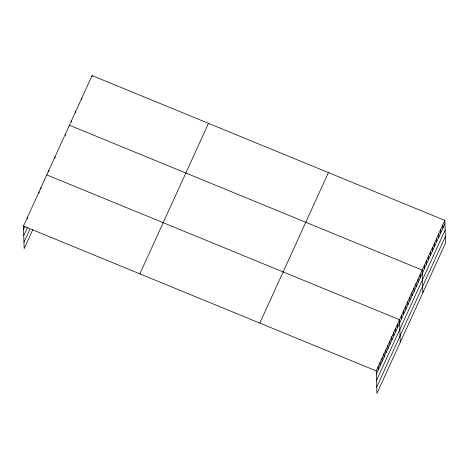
<?xml version="1.0" encoding="UTF-8"?>
<svg xmlns="http://www.w3.org/2000/svg" width="469" height="469" viewBox="0 0 469 469"><rect width="100%" height="100%" fill="white"/><g stroke="black" fill="none" stroke-linecap="round" stroke-linejoin="round"><path stroke-width="0.7" d="M32.771 229.716L24.159 248.599L23.45 226.052L92.071 75.562L444.841 220.401L445.55 242.948L376.929 393.438L376.22 370.897L444.841 220.401M23.55 229.312L24.939 226.269M23.755 235.678L27.642 227.148M23.96 242.233L29.793 229.441M139.862 273.849L208.488 123.359M259.803 323.094L328.429 172.604M376.32 374.156L444.946 223.666M376.519 380.517L445.145 230.027M376.73 387.077L445.351 236.581M69.43 125.223L422.194 270.062L422.903 292.609M46.783 174.884L399.553 319.729L400.256 342.27M23.45 226.052L376.22 370.897M442.783 224.915L442.883 228.18M440.725 229.435L440.825 232.694M438.667 233.949L438.767 237.208M436.61 238.463L436.709 241.723M434.546 242.977L434.652 246.237M432.488 247.491L432.594 250.751M430.431 252.005L430.536 255.265M428.373 256.52L428.473 259.779M426.315 261.034L426.415 264.299M424.257 265.548L424.357 268.813M420.136 274.582L420.242 277.841M418.078 279.096L418.184 282.356M416.021 283.61L416.12 286.87M413.963 288.124L414.063 291.384M411.905 292.638L412.005 295.898M409.842 297.153L409.947 300.412M407.784 301.667L407.889 304.926M405.726 306.181L405.832 309.446M403.668 310.695L403.768 313.96M401.611 315.215L401.71 318.474M397.606 323.991L397.706 327.251M395.66 328.253L395.766 331.519M393.72 332.521L393.819 335.781M391.773 336.783L391.879 340.043M389.827 341.045L389.932 344.31M387.886 345.313L387.986 348.573M385.94 349.575L386.046 352.835M383.994 353.837L384.099 357.097M382.053 358.105L382.153 361.365M380.107 362.367L380.212 365.627M378.161 366.629L378.266 369.889M92.071 75.562L92.112 76.863M81.782 98.138L81.823 99.44M75.603 111.681L75.644 112.982M71.487 120.709L71.528 122.016M65.308 134.251L65.349 135.559M55.014 156.828L55.055 158.129M48.84 170.37L48.882 171.677M40.95 187.676L40.991 188.984M39.003 191.944L39.044 193.246M27.337 217.528L27.378 218.83"/></g></svg>
